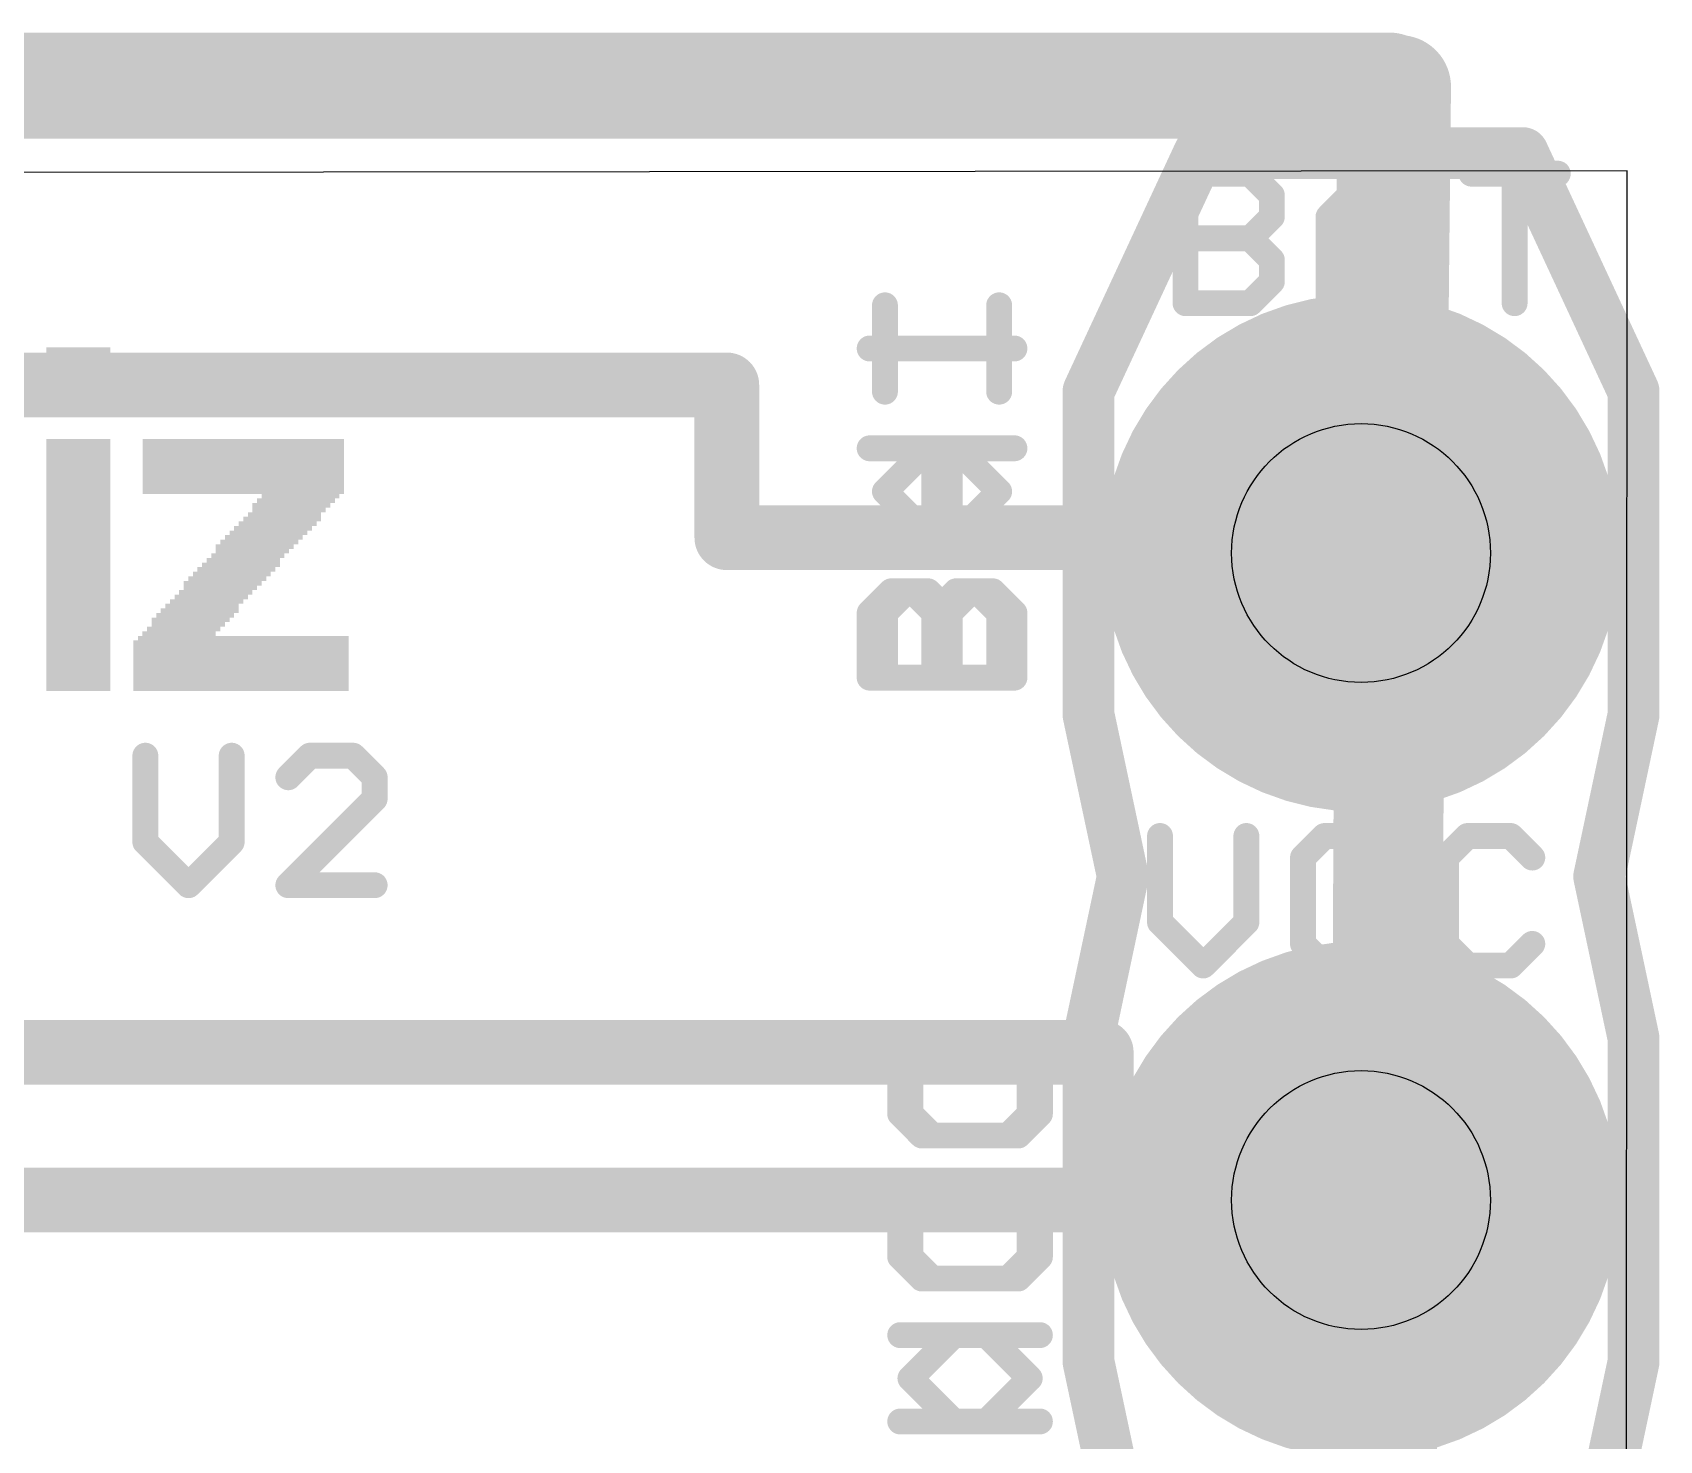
# Model space of a CAD drawing. Extents: x -0.2 to 20.2, y 6.5 to 22.4.
# Drawn here: x 13.8 to 20.19, y 16.86 to 22.38 of the extents above; entities that cross this region are included whole.
import ezdxf

# ---------------------------------------------------------------- set-up
doc = ezdxf.new("R2010")
doc.units = 0
for name, color, linetype in [('1', 14, 'CONTINUOUS'), ('16', 174, 'CONTINUOUS'), ('17', 94, 'CONTINUOUS'), ('20', 178, 'CONTINUOUS'), ('21', 251, 'CONTINUOUS'), ('25', 251, 'CONTINUOUS'), ('26', 251, 'CONTINUOUS'), ('29', 251, 'CONTINUOUS'), ('30', 251, 'CONTINUOUS'), ('44', 251, 'CONTINUOUS'), ('51', 251, 'CONTINUOUS')]:
    doc.layers.add(name, color=color, linetype=linetype)

# ---------------------------------------------------------------- blocks, each defined once
blk = doc.blocks.new('RECT')
blk.add_solid([(-0.5, -0.5), (0.5, -0.5), (-0.5, 0.5), (0.5, 0.5)])
blk = doc.blocks.new('ROUNDP')
at = {"const_width": 0.5}
blk.add_lwpolyline([(0, -0.25, 1), (0, 0.25, 1), (0, -0.25)], format="xyb", dxfattribs=at)

msp = doc.modelspace()

# ---------------------------------------------------------------- linework, layer by layer
at = {"layer": '1'}
for points, const_width in [([(0.12, 22.17), (19.17, 22.17)], 0.4064), ([(19.17, 22.17), (19.01, 6.69)], 0.4064), ([(18, 18.38), (11.11, 18.38)], 0.254), ([(18, 17.81), (18, 18.38)], 0.254), ([(19.02, 17.8), (18, 17.81)], 0.254)]:
    msp.add_lwpolyline(points, dxfattribs=dict(at, const_width=const_width))
for points, const_width in [([(19.2716, 22.1689, 1), (19.0684, 22.1711)], 0.2032), ([(19.17, 22.0684, 1), (19.17, 22.2716)], 0.2032), ([(18.0635, 18.38, 1), (17.9365, 18.38)], 0.127), ([(18, 18.3165, 1), (18, 18.4435)], 0.127), ([(18.0006, 17.8735, 1), (17.9994, 17.7465)], 0.127), ([(19.0194, 17.7365, 1), (19.0206, 17.8635)], 0.127), ([(17.9365, 17.81, 1), (18.0635, 17.81)], 0.127)]:
    msp.add_lwpolyline(points, format="xyb", dxfattribs=dict(at, const_width=const_width))
at = {"layer": '16'}
for points, const_width in [([(0.08, 22.18), (19.13, 22.18)], 0.4064), ([(19.13, 22.18), (19.05, 6.73)], 0.4064), ([(3, 21), (16.53, 21)], 0.254), ([(16.53, 21), (16.53, 20.4)], 0.254), ([(16.53, 20.4), (18.01, 20.4)], 0.254), ([(18.01, 20.4), (19.02, 20.34)], 0.254), ([(1.24, 17.8), (19.02, 17.8)], 0.254)]:
    msp.add_lwpolyline(points, dxfattribs=dict(at, const_width=const_width))
for points, const_width in [([(19.2316, 22.1795, 1), (19.0284, 22.1805)], 0.2032), ([(19.13, 22.0784, 1), (19.13, 22.2816)], 0.2032), ([(16.5935, 21, 1), (16.4665, 21)], 0.127), ([(16.53, 20.9365, 1), (16.53, 21.0635)], 0.127), ([(16.53, 20.4635, 1), (16.53, 20.3365)], 0.127), ([(18.0138, 20.4634, 1), (18.0062, 20.3366)], 0.127), ([(18.01, 20.3365, 1), (18.01, 20.4635)], 0.127), ([(16.4665, 20.4, 1), (16.5935, 20.4)], 0.127), ([(19.0162, 20.2766, 1), (19.0238, 20.4034)], 0.127), ([(19.02, 17.7365, 1), (19.02, 17.8635)], 0.127)]:
    msp.add_lwpolyline(points, format="xyb", dxfattribs=dict(at, const_width=const_width))
at = {"layer": '20'}
for p, q in [((20.065, 21.84), (0.21, 21.82)), ((20.055, 6.61), (20.065, 21.84))]:
    msp.add_line(p, q, dxfattribs=at)
at = {"layer": '21', "const_width": 0.2032}
for points in [[(17.95, 20.975), (18.385, 21.91)], [(18.385, 21.91), (19.655, 21.91)], [(19.655, 21.91), (20.09, 20.975)], [(17.95, 19.705), (17.95, 20.975)], [(20.09, 20.975), (20.09, 19.705)], [(18.085, 19.07), (17.95, 19.705)], [(20.09, 19.705), (19.955, 19.07)], [(17.95, 18.435), (18.085, 19.07)], [(19.955, 19.07), (20.09, 18.435)], [(17.95, 17.165), (17.95, 18.435)], [(20.09, 18.435), (20.09, 17.165)], [(18.085, 16.53), (17.95, 17.165)], [(20.09, 17.165), (19.955, 16.53)]]:
    msp.add_lwpolyline(points, dxfattribs=at)
at = {"layer": '21', "const_width": 0.1016}
for points in [[(18.385, 21.9608, 1), (18.385, 21.8592)], [(18.4311, 21.8886, 1), (18.3389, 21.9314)], [(19.7011, 21.9314, 1), (19.6089, 21.8886)], [(19.655, 21.8592, 1), (19.655, 21.9608)], [(18.0008, 20.975, 1), (17.8992, 20.975)], [(17.9039, 20.9964, 1), (17.9961, 20.9536)], [(20.1408, 20.975, 1), (20.0392, 20.975)], [(20.0439, 20.9536, 1), (20.1361, 20.9964)], [(17.9997, 19.7156, 1), (17.9003, 19.6944)], [(20.1397, 19.6944, 1), (20.0403, 19.7156)], [(17.8992, 19.705, 1), (18.0008, 19.705)], [(20.0392, 19.705, 1), (20.1408, 19.705)], [(18.1347, 19.0594, 1), (18.0353, 19.0806)], [(20.0047, 19.0806, 1), (19.9053, 19.0594)], [(18.0353, 19.0594, 1), (18.1347, 19.0806)], [(19.9053, 19.0806, 1), (20.0047, 19.0594)], [(18.0008, 18.435, 1), (17.8992, 18.435)], [(20.1408, 18.435, 1), (20.0392, 18.435)], [(17.9003, 18.4456, 1), (17.9997, 18.4244)], [(20.0403, 18.4244, 1), (20.1397, 18.4456)], [(17.9997, 17.1756, 1), (17.9003, 17.1544)], [(20.1397, 17.1544, 1), (20.0403, 17.1756)], [(17.8992, 17.165, 1), (18.0008, 17.165)], [(20.0392, 17.165, 1), (20.1408, 17.165)]]:
    msp.add_lwpolyline(points, format="xyb", dxfattribs=at)
at = {"layer": '25', "const_width": 0.1016}
for points in [[(18.3308, 21.3208), (18.3308, 21.8292)], [(18.3308, 21.8292), (18.585, 21.8292)], [(18.585, 21.8292), (18.6698, 21.7445)], [(18.8921, 21.6598), (19.0616, 21.8292)], [(19.0616, 21.8292), (19.2311, 21.6598)], [(19.4534, 21.8292), (19.7924, 21.8292)], [(19.6229, 21.3208), (19.6229, 21.8292)], [(18.6698, 21.7445), (18.6698, 21.6598)], [(18.6698, 21.6598), (18.585, 21.575)], [(18.8921, 21.3208), (18.8921, 21.6598)], [(19.2311, 21.6598), (19.2311, 21.3208)], [(18.3308, 21.575), (18.585, 21.575)], [(18.585, 21.575), (18.6698, 21.4903)], [(18.8921, 21.575), (19.2311, 21.575)], [(18.6698, 21.4903), (18.6698, 21.4055)], [(18.6698, 21.4055), (18.585, 21.3208)], [(17.1508, 20.9734), (17.1508, 21.3124)], [(18.585, 21.3208), (18.3308, 21.3208)], [(17.6592, 21.1429), (17.1508, 21.1429)], [(17.1508, 20.5816), (17.3202, 20.7511)], [(17.3202, 20.7511), (17.6592, 20.7511)], [(17.405, 20.4121), (17.405, 20.7511)], [(17.3202, 20.4121), (17.1508, 20.5816)], [(17.6592, 20.4121), (17.3202, 20.4121)], [(17.1508, 20.105), (17.2355, 20.1898)], [(17.2355, 20.1898), (17.3202, 20.1898)], [(17.3202, 20.1898), (17.405, 20.105)], [(17.405, 20.105), (17.4897, 20.1898)], [(17.4897, 20.1898), (17.5745, 20.1898)], [(17.5745, 20.1898), (17.6592, 20.105)], [(17.1508, 19.8508), (17.1508, 20.105)], [(17.405, 19.8508), (17.405, 20.105)], [(17.6592, 20.105), (17.6592, 19.8508)], [(17.6592, 19.8508), (17.1508, 19.8508)], [(14.247, 19.5444), (14.247, 19.2055)], [(14.586, 19.2055), (14.586, 19.5444)], [(14.8931, 19.5444), (14.8084, 19.4597)], [(15.0626, 19.5444), (14.8931, 19.5444)], [(15.1473, 19.4597), (15.0626, 19.5444)], [(15.1473, 19.375), (15.1473, 19.4597)], [(14.8084, 19.036), (15.1473, 19.375)], [(14.247, 19.2055), (14.4165, 19.036)], [(14.4165, 19.036), (14.586, 19.2055)], [(18.2308, 19.2292), (18.2308, 18.8903)], [(18.5698, 18.8903), (18.5698, 19.2292)], [(18.8768, 19.2292), (18.7921, 19.1445)], [(19.0463, 19.2292), (18.8768, 19.2292)], [(19.1311, 19.1445), (19.0463, 19.2292)], [(19.4382, 19.2292), (19.3534, 19.1445)], [(19.6076, 19.2292), (19.4382, 19.2292)], [(19.6924, 19.1445), (19.6076, 19.2292)], [(18.7921, 19.1445), (18.7921, 18.8055)], [(19.3534, 19.1445), (19.3534, 18.8055)], [(15.1473, 19.036), (14.8084, 19.036)], [(18.2308, 18.8903), (18.4003, 18.7208)], [(18.4003, 18.7208), (18.5698, 18.8903)], [(18.7921, 18.8055), (18.8768, 18.7208)], [(19.0463, 18.7208), (19.1311, 18.8055)], [(19.3534, 18.8055), (19.4382, 18.7208)], [(19.6076, 18.7208), (19.6924, 18.8055)], [(18.8768, 18.7208), (19.0463, 18.7208)], [(19.4382, 18.7208), (19.6076, 18.7208)], [(17.2955, 18.3924), (17.2108, 18.3076)], [(17.7192, 18.3076), (17.6345, 18.3924)], [(17.2108, 18.3076), (17.2108, 18.1382)], [(17.7192, 18.1382), (17.7192, 18.3076)], [(17.2108, 18.1382), (17.2955, 18.0534)], [(17.6345, 18.0534), (17.7192, 18.1382)], [(17.2955, 18.0534), (17.6345, 18.0534)], [(17.2955, 17.8311), (17.2108, 17.7463)], [(17.7192, 17.7463), (17.6345, 17.8311)], [(17.2108, 17.7463), (17.2108, 17.5768)], [(17.7192, 17.5768), (17.7192, 17.7463)], [(17.2108, 17.5768), (17.2955, 17.4921)], [(17.6345, 17.4921), (17.7192, 17.5768)], [(17.2955, 17.4921), (17.6345, 17.4921)], [(17.5497, 17.2698), (17.2108, 17.2698)], [(17.7192, 17.1003), (17.5497, 17.2698)], [(17.5497, 16.9308), (17.7192, 17.1003)], [(17.2108, 16.9308), (17.5497, 16.9308)]]:
    msp.add_lwpolyline(points, dxfattribs=at)
at = {"layer": '25', "const_width": 0.0508}
for points in [[(18.3562, 21.8292, 1), (18.3054, 21.8292)], [(18.3308, 21.8546, 1), (18.3308, 21.8038)], [(18.603, 21.8472, 1), (18.5671, 21.8113)], [(18.585, 21.8038, 1), (18.585, 21.8546)], [(19.0795, 21.8472, 1), (19.0436, 21.8113)], [(19.0795, 21.8113, 1), (19.0436, 21.8472)], [(19.4534, 21.8546, 1), (19.4534, 21.8038)], [(19.6483, 21.8292, 1), (19.5975, 21.8292)], [(19.7924, 21.8038, 1), (19.7924, 21.8546)], [(18.6952, 21.7445, 1), (18.6444, 21.7445)], [(18.6518, 21.7265, 1), (18.6877, 21.7625)], [(18.6444, 21.6598, 1), (18.6952, 21.6598)], [(18.6877, 21.6418, 1), (18.6518, 21.6777)], [(18.9175, 21.6598, 1), (18.8667, 21.6598)], [(18.8741, 21.6777, 1), (18.9101, 21.6418)], [(19.2565, 21.6598, 1), (19.2057, 21.6598)], [(19.2131, 21.6418, 1), (19.249, 21.6777)], [(18.3308, 21.6004, 1), (18.3308, 21.5496)], [(18.603, 21.593, 1), (18.5671, 21.5571)], [(18.5671, 21.593, 1), (18.603, 21.5571)], [(18.585, 21.5496, 1), (18.585, 21.6004)], [(18.8921, 21.6004, 1), (18.8921, 21.5496)], [(19.2311, 21.5496, 1), (19.2311, 21.6004)], [(18.6952, 21.4903, 1), (18.6444, 21.4903)], [(18.6518, 21.4723, 1), (18.6877, 21.5082)], [(18.6444, 21.4055, 1), (18.6952, 21.4055)], [(18.6877, 21.3876, 1), (18.6518, 21.4235)], [(17.1762, 21.3124, 1), (17.1254, 21.3124)], [(18.3308, 21.3462, 1), (18.3308, 21.2954)], [(18.3054, 21.3208, 1), (18.3562, 21.3208)], [(18.5671, 21.3388, 1), (18.603, 21.3028)], [(18.585, 21.2954, 1), (18.585, 21.3462)], [(18.8667, 21.3208, 1), (18.9175, 21.3208)], [(19.2057, 21.3208, 1), (19.2565, 21.3208)], [(19.5975, 21.3208, 1), (19.6483, 21.3208)], [(17.1508, 21.1683, 1), (17.1508, 21.1175)], [(17.6592, 21.1175, 1), (17.6592, 21.1683)], [(17.1254, 20.9734, 1), (17.1762, 20.9734)], [(17.3202, 20.7765, 1), (17.3202, 20.7257)], [(17.3382, 20.7331, 1), (17.3023, 20.769)], [(17.4304, 20.7511, 1), (17.3796, 20.7511)], [(17.6592, 20.7257, 1), (17.6592, 20.7765)], [(17.1687, 20.5995, 1), (17.1328, 20.5636)], [(17.1328, 20.5995, 1), (17.1687, 20.5636)], [(17.3202, 20.4375, 1), (17.3202, 20.3867)], [(17.3023, 20.3941, 1), (17.3382, 20.4301)], [(17.6592, 20.3867, 1), (17.6592, 20.4375)], [(17.3796, 20.4121, 1), (17.4304, 20.4121)], [(17.2355, 20.2152, 1), (17.2355, 20.1644)], [(17.2535, 20.1718, 1), (17.2175, 20.2077)], [(17.3382, 20.2077, 1), (17.3023, 20.1718)], [(17.3202, 20.1644, 1), (17.3202, 20.2152)], [(17.4897, 20.2152, 1), (17.4897, 20.1644)], [(17.5077, 20.1718, 1), (17.4718, 20.2077)], [(17.5924, 20.2077, 1), (17.5565, 20.1718)], [(17.5745, 20.1644, 1), (17.5745, 20.2152)], [(17.1762, 20.105, 1), (17.1254, 20.105)], [(17.1328, 20.123, 1), (17.1687, 20.0871)], [(17.4304, 20.105, 1), (17.3796, 20.105)], [(17.387, 20.123, 1), (17.4229, 20.0871)], [(17.387, 20.0871, 1), (17.4229, 20.123)], [(17.6846, 20.105, 1), (17.6338, 20.105)], [(17.6412, 20.0871, 1), (17.6772, 20.123)], [(17.1508, 19.8762, 1), (17.1508, 19.8254)], [(17.1254, 19.8508, 1), (17.1762, 19.8508)], [(17.3796, 19.8508, 1), (17.4304, 19.8508)], [(17.6338, 19.8508, 1), (17.6846, 19.8508)], [(17.6592, 19.8254, 1), (17.6592, 19.8762)], [(14.2724, 19.5444, 1), (14.2216, 19.5444)], [(14.6114, 19.5444, 1), (14.5606, 19.5444)], [(14.8931, 19.5698, 1), (14.8931, 19.519)], [(14.9111, 19.5265, 1), (14.8751, 19.5624)], [(15.0805, 19.5624, 1), (15.0446, 19.5265)], [(15.0626, 19.519, 1), (15.0626, 19.5698)], [(14.7904, 19.4777, 1), (14.8263, 19.4417)], [(15.1727, 19.4597, 1), (15.1219, 19.4597)], [(15.1294, 19.4417, 1), (15.1653, 19.4777)], [(15.1653, 19.357, 1), (15.1294, 19.3929)], [(15.1219, 19.375, 1), (15.1727, 19.375)], [(14.2216, 19.2055, 1), (14.2724, 19.2055)], [(14.265, 19.2234, 1), (14.2291, 19.1875)], [(14.5606, 19.2055, 1), (14.6114, 19.2055)], [(14.604, 19.1875, 1), (14.568, 19.2234)], [(18.2562, 19.2292, 1), (18.2054, 19.2292)], [(18.5952, 19.2292, 1), (18.5444, 19.2292)], [(18.8768, 19.2546, 1), (18.8768, 19.2038)], [(18.8948, 19.2113, 1), (18.8589, 19.2472)], [(19.0643, 19.2472, 1), (19.0284, 19.2113)], [(19.0463, 19.2038, 1), (19.0463, 19.2546)], [(19.4382, 19.2546, 1), (19.4382, 19.2038)], [(19.4561, 19.2113, 1), (19.4202, 19.2472)], [(19.6256, 19.2472, 1), (19.5897, 19.2113)], [(19.6076, 19.2038, 1), (19.6076, 19.2546)], [(18.7741, 19.1625, 1), (18.8101, 19.1265)], [(18.8175, 19.1445, 1), (18.7667, 19.1445)], [(19.1131, 19.1265, 1), (19.149, 19.1625)], [(19.3788, 19.1445, 1), (19.328, 19.1445)], [(19.3355, 19.1625, 1), (19.3714, 19.1265)], [(19.6744, 19.1265, 1), (19.7103, 19.1625)], [(14.3986, 19.054, 1), (14.4345, 19.018)], [(14.3986, 19.018, 1), (14.4345, 19.054)], [(14.7904, 19.054, 1), (14.8263, 19.018)], [(14.8084, 19.0614, 1), (14.8084, 19.0106)], [(15.1473, 19.0106, 1), (15.1473, 19.0614)], [(18.2488, 18.9082, 1), (18.2128, 18.8723)], [(18.2054, 18.8903, 1), (18.2562, 18.8903)], [(18.5444, 18.8903, 1), (18.5952, 18.8903)], [(18.5877, 18.8723, 1), (18.5518, 18.9082)], [(18.8101, 18.8235, 1), (18.7741, 18.7876)], [(19.149, 18.7876, 1), (19.1131, 18.8235)], [(19.3714, 18.8235, 1), (19.3355, 18.7876)], [(19.7103, 18.7876, 1), (19.6744, 18.8235)], [(18.7667, 18.8055, 1), (18.8175, 18.8055)], [(19.328, 18.8055, 1), (19.3788, 18.8055)], [(18.3823, 18.7388, 1), (18.4182, 18.7028)], [(18.3823, 18.7028, 1), (18.4182, 18.7388)], [(18.8768, 18.7462, 1), (18.8768, 18.6954)], [(18.8589, 18.7028, 1), (18.8948, 18.7388)], [(19.0284, 18.7388, 1), (19.0643, 18.7028)], [(19.0463, 18.6954, 1), (19.0463, 18.7462)], [(19.4382, 18.7462, 1), (19.4382, 18.6954)], [(19.4202, 18.7028, 1), (19.4561, 18.7388)], [(19.5897, 18.7388, 1), (19.6256, 18.7028)], [(19.6076, 18.6954, 1), (19.6076, 18.7462)], [(17.3135, 18.3744, 1), (17.2775, 18.4103)], [(17.6524, 18.4103, 1), (17.6165, 18.3744)], [(17.2362, 18.3076, 1), (17.1854, 18.3076)], [(17.1928, 18.3256, 1), (17.2287, 18.2897)], [(17.7446, 18.3076, 1), (17.6938, 18.3076)], [(17.7012, 18.2897, 1), (17.7372, 18.3256)], [(17.2287, 18.1561, 1), (17.1928, 18.1202)], [(17.1854, 18.1382, 1), (17.2362, 18.1382)], [(17.6938, 18.1382, 1), (17.7446, 18.1382)], [(17.7372, 18.1202, 1), (17.7012, 18.1561)], [(17.2955, 18.0788, 1), (17.2955, 18.028)], [(17.2775, 18.0355, 1), (17.3135, 18.0714)], [(17.6165, 18.0714, 1), (17.6524, 18.0355)], [(17.6345, 18.028, 1), (17.6345, 18.0788)], [(17.3135, 17.8131, 1), (17.2775, 17.849)], [(17.6524, 17.849, 1), (17.6165, 17.8131)], [(17.2362, 17.7463, 1), (17.1854, 17.7463)], [(17.1928, 17.7643, 1), (17.2287, 17.7284)], [(17.7446, 17.7463, 1), (17.6938, 17.7463)], [(17.7012, 17.7284, 1), (17.7372, 17.7643)], [(17.2287, 17.5948, 1), (17.1928, 17.5589)], [(17.1854, 17.5768, 1), (17.2362, 17.5768)], [(17.6938, 17.5768, 1), (17.7446, 17.5768)], [(17.7372, 17.5589, 1), (17.7012, 17.5948)], [(17.2955, 17.5175, 1), (17.2955, 17.4667)], [(17.2775, 17.4741, 1), (17.3135, 17.5101)], [(17.6165, 17.5101, 1), (17.6524, 17.4741)], [(17.6345, 17.4667, 1), (17.6345, 17.5175)], [(17.2108, 17.2952, 1), (17.2108, 17.2444)], [(17.5677, 17.2877, 1), (17.5318, 17.2518)], [(17.5497, 17.2444, 1), (17.5497, 17.2952)], [(17.7372, 17.0823, 1), (17.7012, 17.1182)], [(17.7012, 17.0823, 1), (17.7372, 17.1182)], [(17.2108, 16.9562, 1), (17.2108, 16.9054)], [(17.5318, 16.9488, 1), (17.5677, 16.9128)], [(17.5497, 16.9054, 1), (17.5497, 16.9562)]]:
    msp.add_lwpolyline(points, format="xyb", dxfattribs=at)
at = {"layer": '26', "const_width": 0.1016}
for points in [[(17.5992, 20.9734), (17.5992, 21.3124)], [(17.0908, 21.1429), (17.5992, 21.1429)], [(17.4298, 20.7511), (17.0908, 20.7511)], [(17.345, 20.4121), (17.345, 20.7511)], [(17.5992, 20.5816), (17.4298, 20.7511)], [(17.4298, 20.4121), (17.5992, 20.5816)], [(17.0908, 20.4121), (17.4298, 20.4121)], [(17.1755, 20.1898), (17.0908, 20.105)], [(17.2603, 20.1898), (17.1755, 20.1898)], [(17.345, 20.105), (17.2603, 20.1898)], [(17.4298, 20.1898), (17.345, 20.105)], [(17.5145, 20.1898), (17.4298, 20.1898)], [(17.5992, 20.105), (17.5145, 20.1898)], [(17.0908, 20.105), (17.0908, 19.8508)], [(17.345, 19.8508), (17.345, 20.105)], [(17.5992, 19.8508), (17.5992, 20.105)], [(17.0908, 19.8508), (17.5992, 19.8508)], [(17.2508, 18.3076), (17.3355, 18.3924)], [(17.6745, 18.3924), (17.7592, 18.3076)], [(17.2508, 18.1382), (17.2508, 18.3076)], [(17.7592, 18.3076), (17.7592, 18.1382)], [(17.3355, 18.0534), (17.2508, 18.1382)], [(17.7592, 18.1382), (17.6745, 18.0534)], [(17.6745, 18.0534), (17.3355, 18.0534)], [(17.2508, 17.7463), (17.3355, 17.8311)], [(17.6745, 17.8311), (17.7592, 17.7463)], [(17.2508, 17.5768), (17.2508, 17.7463)], [(17.7592, 17.7463), (17.7592, 17.5768)], [(17.3355, 17.4921), (17.2508, 17.5768)], [(17.7592, 17.5768), (17.6745, 17.4921)], [(17.6745, 17.4921), (17.3355, 17.4921)], [(17.2508, 17.1003), (17.4203, 17.2698)], [(17.4203, 17.2698), (17.7592, 17.2698)], [(17.4203, 16.9308), (17.2508, 17.1003)], [(17.7592, 16.9308), (17.4203, 16.9308)]]:
    msp.add_lwpolyline(points, dxfattribs=at)
at = {"layer": '26', "const_width": 0.0508}
for points in [[(17.6246, 21.3124, 1), (17.5738, 21.3124)], [(17.0908, 21.1683, 1), (17.0908, 21.1175)], [(17.5992, 21.1175, 1), (17.5992, 21.1683)], [(17.5738, 20.9734, 1), (17.6246, 20.9734)], [(17.0908, 20.7765, 1), (17.0908, 20.7257)], [(17.3704, 20.7511, 1), (17.3196, 20.7511)], [(17.4477, 20.769, 1), (17.4118, 20.7331)], [(17.4298, 20.7257, 1), (17.4298, 20.7765)], [(17.6172, 20.5636, 1), (17.5813, 20.5995)], [(17.5813, 20.5636, 1), (17.6172, 20.5995)], [(17.0908, 20.4375, 1), (17.0908, 20.3867)], [(17.4118, 20.4301, 1), (17.4477, 20.3941)], [(17.4298, 20.3867, 1), (17.4298, 20.4375)], [(17.3196, 20.4121, 1), (17.3704, 20.4121)], [(17.1755, 20.2152, 1), (17.1755, 20.1644)], [(17.1935, 20.1718, 1), (17.1576, 20.2077)], [(17.2782, 20.2077, 1), (17.2423, 20.1718)], [(17.2603, 20.1644, 1), (17.2603, 20.2152)], [(17.4298, 20.2152, 1), (17.4298, 20.1644)], [(17.4477, 20.1718, 1), (17.4118, 20.2077)], [(17.5325, 20.2077, 1), (17.4965, 20.1718)], [(17.5145, 20.1644, 1), (17.5145, 20.2152)], [(17.1162, 20.105, 1), (17.0654, 20.105)], [(17.0728, 20.123, 1), (17.1088, 20.0871)], [(17.3704, 20.105, 1), (17.3196, 20.105)], [(17.3271, 20.123, 1), (17.363, 20.0871)], [(17.3271, 20.0871, 1), (17.363, 20.123)], [(17.6246, 20.105, 1), (17.5738, 20.105)], [(17.5813, 20.0871, 1), (17.6172, 20.123)], [(17.0908, 19.8762, 1), (17.0908, 19.8254)], [(17.0654, 19.8508, 1), (17.1162, 19.8508)], [(17.3196, 19.8508, 1), (17.3704, 19.8508)], [(17.5738, 19.8508, 1), (17.6246, 19.8508)], [(17.5992, 19.8254, 1), (17.5992, 19.8762)], [(17.3535, 18.3744, 1), (17.3176, 18.4103)], [(17.6925, 18.4103, 1), (17.6565, 18.3744)], [(17.2762, 18.3076, 1), (17.2254, 18.3076)], [(17.2328, 18.3256, 1), (17.2688, 18.2897)], [(17.7846, 18.3076, 1), (17.7338, 18.3076)], [(17.7413, 18.2897, 1), (17.7772, 18.3256)], [(17.2688, 18.1561, 1), (17.2328, 18.1202)], [(17.2254, 18.1382, 1), (17.2762, 18.1382)], [(17.7338, 18.1382, 1), (17.7846, 18.1382)], [(17.7772, 18.1202, 1), (17.7413, 18.1561)], [(17.3355, 18.0788, 1), (17.3355, 18.028)], [(17.3176, 18.0355, 1), (17.3535, 18.0714)], [(17.6565, 18.0714, 1), (17.6925, 18.0355)], [(17.6745, 18.028, 1), (17.6745, 18.0788)], [(17.3535, 17.8131, 1), (17.3176, 17.849)], [(17.6925, 17.849, 1), (17.6565, 17.8131)], [(17.2762, 17.7463, 1), (17.2254, 17.7463)], [(17.2328, 17.7643, 1), (17.2688, 17.7284)], [(17.7846, 17.7463, 1), (17.7338, 17.7463)], [(17.7413, 17.7284, 1), (17.7772, 17.7643)], [(17.2688, 17.5948, 1), (17.2328, 17.5589)], [(17.2254, 17.5768, 1), (17.2762, 17.5768)], [(17.7338, 17.5768, 1), (17.7846, 17.5768)], [(17.7772, 17.5589, 1), (17.7413, 17.5948)], [(17.3355, 17.5175, 1), (17.3355, 17.4667)], [(17.3176, 17.4741, 1), (17.3535, 17.5101)], [(17.6565, 17.5101, 1), (17.6925, 17.4741)], [(17.6745, 17.4667, 1), (17.6745, 17.5175)], [(17.4203, 17.2952, 1), (17.4203, 17.2444)], [(17.4382, 17.2518, 1), (17.4023, 17.2877)], [(17.7592, 17.2444, 1), (17.7592, 17.2952)], [(17.2688, 17.1182, 1), (17.2328, 17.0823)], [(17.2328, 17.1182, 1), (17.2688, 17.0823)], [(17.4203, 16.9562, 1), (17.4203, 16.9054)], [(17.4023, 16.9128, 1), (17.4382, 16.9488)], [(17.7592, 16.9054, 1), (17.7592, 16.9562)]]:
    msp.add_lwpolyline(points, format="xyb", dxfattribs=at)
at = {"layer": '44'}
for centre in [(19.02, 20.34), (19.02, 17.8)]:
    msp.add_circle(centre, 0.508, dxfattribs=at)

# ---------------------------------------------------------------- block references
at = {"layer": '17', "xscale": 1.8796, "yscale": 1.8796, "rotation": 180}
for p in [(19.02, 20.34), (19.02, 20.34), (19.02, 17.8), (19.02, 17.8)]:
    msp.add_blockref('ROUNDP', p, dxfattribs=at)
at = {"layer": '21', "yscale": 0.018}
for p, xscale in [((13.984, 21.1388), 0.2518), ((13.984, 21.1208), 0.2518), ((13.984, 21.1028), 0.2518), ((13.984, 21.0848), 0.2518), ((13.984, 21.0668), 0.2518), ((13.984, 21.0489), 0.2518), ((13.984, 21.0309), 0.2518), ((13.984, 21.0129), 0.2518), ((13.984, 20.9949), 0.2518), ((13.984, 20.9769), 0.2518), ((13.984, 20.9589), 0.2518), ((13.984, 20.9409), 0.2518), ((13.984, 20.923), 0.2518), ((13.984, 20.905), 0.2518), ((13.984, 20.7791), 0.2518), ((13.984, 20.7611), 0.2518), ((14.6315, 20.7791), 0.7913), ((14.6315, 20.7611), 0.7913), ((13.984, 20.7431), 0.2518), ((13.984, 20.7251), 0.2518), ((13.984, 20.7071), 0.2518), ((13.984, 20.6891), 0.2518), ((14.6315, 20.7431), 0.7913), ((14.6315, 20.7251), 0.7913), ((14.6315, 20.7071), 0.7913), ((14.6315, 20.6891), 0.7913), ((13.984, 20.6712), 0.2518), ((13.984, 20.6532), 0.2518), ((13.984, 20.6352), 0.2518), ((14.6315, 20.6712), 0.7913), ((14.6315, 20.6532), 0.7913), ((14.6315, 20.6352), 0.7913), ((13.984, 20.6172), 0.2518), ((13.984, 20.5992), 0.2518), ((13.984, 20.5812), 0.2518), ((13.984, 20.5632), 0.2518), ((14.6315, 20.6172), 0.7913), ((14.6315, 20.5992), 0.7913), ((14.6315, 20.5812), 0.7913), ((14.8563, 20.5632), 0.3057), ((13.984, 20.5452), 0.2518), ((13.984, 20.5273), 0.2518), ((13.984, 20.5093), 0.2518), ((14.8203, 20.5273), 0.3058), ((14.8113, 20.5093), 0.2878), ((14.8383, 20.5452), 0.3058), ((13.984, 20.4913), 0.2518), ((13.984, 20.4733), 0.2518), ((13.984, 20.4553), 0.2518), ((13.984, 20.4373), 0.2518), ((14.7484, 20.4373), 0.3057), ((14.7664, 20.4553), 0.3057), ((14.7843, 20.4733), 0.3058), ((14.7933, 20.4913), 0.2878), ((13.984, 20.4194), 0.2518), ((13.984, 20.4014), 0.2518), ((13.984, 20.3834), 0.2518), ((14.6944, 20.3834), 0.3058), ((14.7124, 20.4014), 0.3058), ((14.7304, 20.4194), 0.3057), ((13.984, 20.3654), 0.2518), ((13.984, 20.3474), 0.2518), ((13.984, 20.3294), 0.2518), ((13.984, 20.3114), 0.2518), ((14.6315, 20.3114), 0.2877), ((14.6494, 20.3294), 0.2878), ((14.6764, 20.3654), 0.3058), ((14.6674, 20.3474), 0.2878), ((13.984, 20.2935), 0.2518), ((13.984, 20.2755), 0.2518), ((13.984, 20.2575), 0.2518), ((13.984, 20.2395), 0.2518), ((14.5685, 20.2395), 0.3058), ((14.5865, 20.2575), 0.3058), ((14.6044, 20.2755), 0.3057), ((14.6225, 20.2935), 0.3057), ((13.984, 20.2215), 0.2518), ((13.984, 20.2035), 0.2518), ((13.984, 20.1855), 0.2518), ((14.5235, 20.1855), 0.2878), ((14.5505, 20.2215), 0.3058), ((14.5415, 20.2035), 0.2878), ((13.984, 20.1676), 0.2518), ((13.984, 20.1496), 0.2518), ((13.984, 20.1316), 0.2518), ((13.984, 20.1136), 0.2518), ((14.4606, 20.1136), 0.3058), ((14.4696, 20.1316), 0.2878), ((14.4876, 20.1496), 0.2877), ((14.5056, 20.1676), 0.2877), ((13.984, 20.0956), 0.2518), ((13.984, 20.0776), 0.2518), ((13.984, 20.0596), 0.2518), ((14.4246, 20.0776), 0.3058), ((14.4156, 20.0596), 0.2878), ((14.4426, 20.0956), 0.3058), ((13.984, 20.0417), 0.2518), ((13.984, 20.0237), 0.2518), ((13.984, 20.0057), 0.2518), ((13.984, 19.9877), 0.2518), ((14.6225, 19.9877), 0.8453), ((14.6315, 20.0057), 0.8273), ((14.3796, 20.0237), 0.2877), ((14.3976, 20.0417), 0.2878), ((13.984, 19.9697), 0.2518), ((13.984, 19.9517), 0.2518), ((13.984, 19.9337), 0.2518), ((14.6225, 19.9697), 0.8453), ((14.6225, 19.9517), 0.8453), ((14.6225, 19.9337), 0.8453), ((13.984, 19.9158), 0.2518), ((13.984, 19.8978), 0.2518), ((13.984, 19.8798), 0.2518), ((13.984, 19.8618), 0.2518), ((14.6225, 19.9158), 0.8453), ((14.6225, 19.8978), 0.8453), ((14.6225, 19.8798), 0.8453), ((14.6225, 19.8618), 0.8453), ((13.984, 19.8438), 0.2518), ((13.984, 19.8258), 0.2518), ((13.984, 19.8078), 0.2518), ((14.6225, 19.8438), 0.8453), ((14.6225, 19.8258), 0.8453), ((14.6225, 19.8078), 0.8453)]:
    msp.add_blockref('RECT', p, dxfattribs=dict(at, xscale=xscale))
at = {"layer": '29', "xscale": 2.032, "yscale": 2.032, "rotation": 180}
for p in [(19.02, 20.34), (19.02, 17.8)]:
    msp.add_blockref('ROUNDP', p, dxfattribs=at)
at = {"layer": '30', "xscale": 2.032, "yscale": 2.032, "rotation": 180}
for p in [(19.02, 20.34), (19.02, 17.8)]:
    msp.add_blockref('ROUNDP', p, dxfattribs=at)
at = {"layer": '51', "xscale": 0.508, "yscale": 0.508, "rotation": 90}
for p in [(19.02, 20.34), (19.02, 17.8)]:
    msp.add_blockref('RECT', p, dxfattribs=at)

doc.saveas('drawing.dxf')
